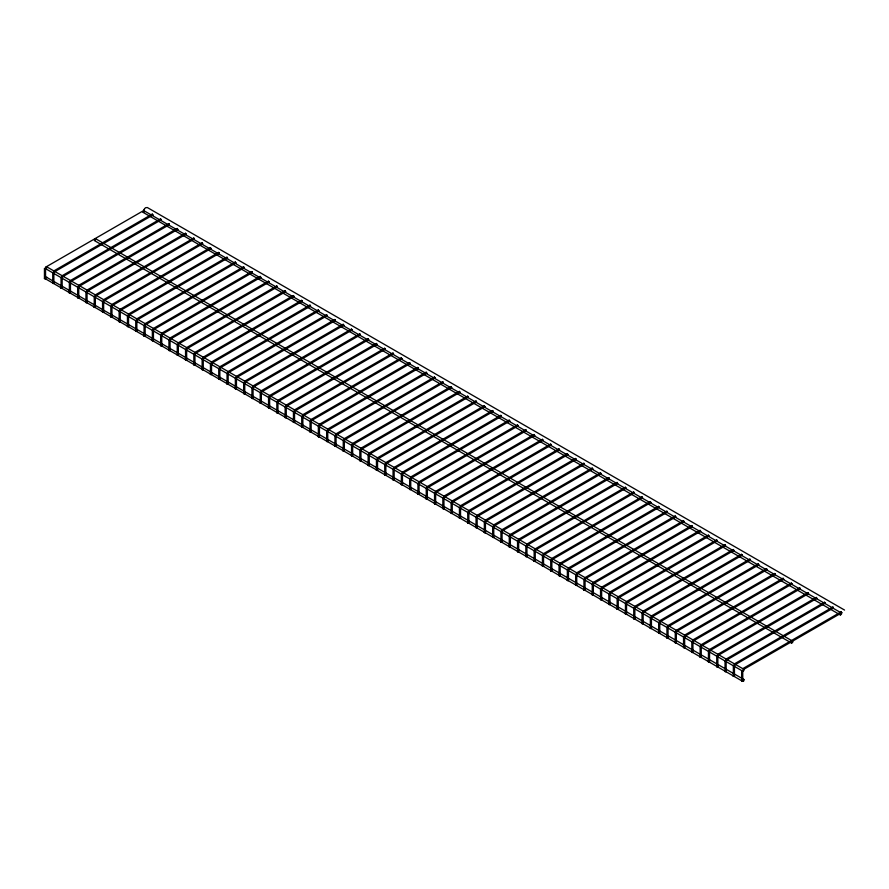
<?xml version="1.0" encoding="UTF-8"?>
<svg xmlns="http://www.w3.org/2000/svg" width="889" height="889" viewBox="0 0 889 889"><rect width="100%" height="100%" fill="white"/><g stroke="black" fill="none" stroke-linecap="round" stroke-linejoin="round"><path stroke-width="1.33" d="M95.479 239.93L94.934 238.708L94.378 240.563L791.577 643.08L792.677 642.447L792.677 641.18L791.577 641.814L791.577 643.08M152.263 214.105L152.819 215.06L152.263 214.105L54.062 270.801L52.751 273.079L52.751 283.413L53.851 283.413L53.851 273.201L54.718 271.69L152.819 215.06M160.565 218.894L161.12 219.85L160.565 218.894L62.363 275.601L61.052 277.868L61.052 288.203L62.152 288.203L62.152 277.99L63.019 276.49L161.12 219.85M168.866 223.684L169.421 224.639L168.866 223.684L70.664 280.391L69.353 282.658L69.353 292.992L70.453 292.992L70.453 282.78L71.32 281.28L169.421 224.639M177.167 228.484L177.722 229.429L177.167 228.484L78.965 285.18L77.654 287.447L77.654 297.782L78.754 297.782L78.754 287.58L79.621 286.069L177.722 229.429M185.468 233.274L186.012 234.229L185.468 233.274L87.255 289.97L85.955 292.237L85.955 302.571L87.055 302.571L87.055 292.37L87.922 290.859L186.012 234.229M193.769 238.063L194.313 239.019L193.769 238.063L95.556 294.759L94.245 297.037L94.245 307.372L95.345 307.372L95.345 297.159L96.223 295.648L194.313 239.019M202.07 242.853L202.614 243.808L202.07 242.853L103.857 299.56L102.546 301.827L102.546 312.161L103.646 312.161L103.646 301.949L104.524 300.449L202.614 243.808M210.371 247.653L210.915 248.598L210.371 247.653L112.158 304.349L110.847 306.616L110.847 316.951L111.947 316.951L111.947 306.738L112.814 305.238L210.915 248.598M218.672 252.443L219.216 253.398L218.672 252.443L120.46 309.139L119.148 311.406L119.148 321.74L120.248 321.74L120.248 311.539L121.115 310.028L219.216 253.398M226.962 257.232L227.517 258.188L226.962 257.232L128.761 313.928L127.449 316.206L127.449 326.541L128.549 326.541L128.549 316.328L129.416 314.817L227.517 258.188M235.263 262.022L235.818 262.977L235.263 262.022L137.062 318.729L135.75 320.996L135.75 331.33L136.85 331.33L136.85 321.118L137.717 319.618L235.818 262.977M243.564 266.811L244.119 267.767L243.564 266.811L145.363 323.518L144.051 325.785L144.051 336.12L145.151 336.12L145.151 325.907L146.018 324.407L244.119 267.767M251.865 271.612L252.42 272.556L251.865 271.612L153.664 328.308L152.352 330.575L152.352 340.909L153.453 340.909L153.453 330.708L154.319 329.197L252.42 272.556M260.166 276.401L260.721 277.357L260.166 276.401L161.965 333.097L160.653 335.364L160.653 345.699L161.754 345.699L161.754 335.497L162.62 333.986L260.721 277.357M268.467 281.191L269.011 282.146L268.467 281.191L170.255 337.887L168.954 340.165L168.954 350.499L170.055 350.499L170.055 340.287L170.921 338.776L269.011 282.146M276.768 285.98L277.312 286.936L276.768 285.98L178.556 342.687L177.244 344.954L177.244 355.289L178.345 355.289L178.345 345.076L179.222 343.576L277.312 286.936M285.069 290.781L285.613 291.725L285.069 290.781L186.857 347.477L185.545 349.744L185.545 360.078L186.646 360.078L186.646 349.866L187.523 348.366L285.613 291.725M293.37 295.57L293.915 296.526L293.37 295.57L195.158 352.266L193.846 354.533L193.846 364.868L194.947 364.868L194.947 354.667L195.813 353.155L293.915 296.526M301.671 300.36L302.216 301.315L301.671 300.36L203.459 357.056L202.147 359.323L202.147 369.668L203.248 369.668L203.248 359.456L204.114 357.945L302.216 301.315M309.961 305.149L310.517 306.105L309.961 305.149L211.76 361.845L210.449 364.123L210.449 374.458L211.549 374.458L211.549 364.246L212.415 362.745L310.517 306.105M318.262 309.939L318.818 310.894L318.262 309.939L220.061 366.646L218.75 368.913L218.75 379.247L219.85 379.247L219.85 369.035L220.716 367.535L318.818 310.894M326.563 314.739L327.119 315.684L326.563 314.739L228.362 371.435L227.051 373.702L227.051 384.037L228.151 384.037L228.151 373.836L229.018 372.324L327.119 315.684M334.864 319.529L335.42 320.484L334.864 319.529L236.663 376.225L235.352 378.492L235.352 388.826L236.452 388.826L236.452 378.625L237.319 377.114L335.42 320.484M343.165 324.318L343.721 325.274L343.165 324.318L244.964 381.014L243.653 383.292L243.653 393.627L244.753 393.627L244.753 383.415L245.62 381.903L343.721 325.274M351.466 329.108L352.011 330.063L351.466 329.108L253.254 385.815L251.954 388.082L251.954 398.416L253.054 398.416L253.054 388.204L253.921 386.704L352.011 330.063M359.767 333.908L360.312 334.853L359.767 333.908L261.555 390.604L260.244 392.871L260.244 403.206L261.344 403.206L261.344 392.994L262.222 391.493L360.312 334.853M368.068 338.698L368.613 339.654L368.068 338.698L269.856 395.394L268.545 397.661L268.545 407.995L269.645 407.995L269.645 397.794L270.523 396.283L368.613 339.654M376.369 343.487L376.914 344.443L376.369 343.487L278.157 400.183L276.846 402.45L276.846 412.796L277.946 412.796L277.946 402.584L278.824 401.072L376.914 344.443M384.67 348.277L385.215 349.233L384.67 348.277L286.458 404.973L285.147 407.251L285.147 417.586L286.247 417.586L286.247 407.373L287.114 405.873L385.215 349.233M392.96 353.066L393.516 354.022L392.96 353.066L294.759 409.773L293.448 412.04L293.448 422.375L294.548 422.375L294.548 412.163L295.415 410.662L393.516 354.022M401.261 357.867L401.817 358.812L401.261 357.867L303.06 414.563L301.749 416.83L301.749 427.164L302.849 427.164L302.849 416.952L303.716 415.452L401.817 358.812M409.562 362.656L410.118 363.612L409.562 362.656L311.361 419.352L310.05 421.619L310.05 431.954L311.15 431.954L311.15 421.753L312.017 420.241L410.118 363.612M417.863 367.446L418.419 368.402L417.863 367.446L319.662 424.142L318.351 426.42L318.351 436.755L319.451 436.755L319.451 426.542L320.318 425.031L418.419 368.402M426.164 372.235L426.72 373.191L426.164 372.235L327.963 428.943L326.652 431.209L326.652 441.544L327.752 441.544L327.752 431.332L328.619 429.832L426.72 373.191M434.465 377.036L435.01 377.981L434.465 377.036L336.253 433.732L334.953 435.999L334.953 446.334L336.053 446.334L336.053 436.121L336.92 434.621L435.01 377.981M442.766 381.826L443.311 382.77L442.766 381.826L344.554 438.521L343.243 440.788L343.243 451.123L344.343 451.123L344.343 440.922L345.221 439.41L443.311 382.77M451.067 386.615L451.612 387.571L451.067 386.615L352.855 443.311L351.544 445.578L351.544 455.924L352.644 455.924L352.644 445.711L353.522 444.2L451.612 387.571M459.369 391.404L459.913 392.36L459.369 391.404L361.156 448.1L359.845 450.379L359.845 460.713L360.945 460.713L360.945 450.501L361.823 449.001L459.913 392.36M467.67 396.194L468.214 397.15L467.67 396.194L369.457 452.901L368.146 455.168L368.146 465.503L369.246 465.503L369.246 455.29L370.113 453.79L468.214 397.15M475.959 400.995L476.515 401.939L475.959 400.995L377.758 457.691L376.447 459.957L376.447 470.292L377.547 470.292L377.547 460.08L378.414 458.58L476.515 401.939M484.261 405.784L484.816 406.74L484.261 405.784L386.059 462.48L384.748 464.747L384.748 475.082L385.848 475.082L385.848 464.88L386.715 463.369L484.816 406.74M492.562 410.574L493.117 411.529L492.562 410.574L394.36 467.27L393.049 469.548L393.049 479.882L394.149 479.882L394.149 469.67L395.016 468.159L493.117 411.529M500.863 415.363L501.418 416.319L500.863 415.363L402.661 472.07L401.35 474.337L401.35 484.672L402.45 484.672L402.45 474.459L403.317 472.959L501.418 416.319M509.164 420.153L509.719 421.108L509.164 420.153L410.962 476.86L409.651 479.127L409.651 489.461L410.751 489.461L410.751 479.249L411.618 477.749L509.719 421.108M517.465 424.953L518.009 425.898L517.465 424.953L419.252 481.649L417.952 483.916L417.952 494.251L419.052 494.251L419.052 484.049L419.919 482.538L518.009 425.898M525.766 429.743L526.31 430.698L525.766 429.743L427.553 486.439L426.242 488.706L426.242 499.051L427.353 499.051L427.353 488.839L428.22 487.328L526.31 430.698M534.067 434.532L534.611 435.488L534.067 434.532L435.854 491.228L434.543 493.506L434.543 503.841L435.643 503.841L435.643 493.628L436.521 492.128L534.611 435.488M542.368 439.322L542.912 440.277L542.368 439.322L444.156 496.029L442.844 498.296L442.844 508.63L443.944 508.63L443.944 498.418L444.822 496.918L542.912 440.277M550.669 444.122L551.213 445.067L550.669 444.122L452.457 500.818L451.145 503.085L451.145 513.42L452.245 513.42L452.245 503.207L453.112 501.707L551.213 445.067M558.959 448.912L559.514 449.867L558.959 448.912L460.758 505.608L459.446 507.875L459.446 518.209L460.546 518.209L460.546 508.008L461.413 506.497L559.514 449.867M567.26 453.701L567.815 454.657L567.26 453.701L469.059 510.397L467.747 512.675L467.747 523.01L468.847 523.01L468.847 512.797L469.714 511.286L567.815 454.657M575.561 458.491L576.116 459.446L575.561 458.491L477.36 515.198L476.048 517.465L476.048 527.799L477.149 527.799L477.149 517.587L478.015 516.087L576.116 459.446M583.862 463.28L584.417 464.236L583.862 463.28L485.661 519.987L484.349 522.254L484.349 532.589L485.45 532.589L485.45 522.376L486.316 520.876L584.417 464.236M592.163 468.081L592.719 469.025L592.163 468.081L493.962 524.777L492.65 527.044L492.65 537.378L493.751 537.378L493.751 527.177L494.617 525.666L592.719 469.025M600.464 472.87L601.02 473.826L600.464 472.87L502.263 529.566L500.952 531.833L500.952 542.168L502.052 542.168L502.052 531.966L502.918 530.455L601.02 473.826M608.765 477.66L609.309 478.615L608.765 477.66L510.553 534.356L509.253 536.634L509.253 546.968L510.353 546.968L510.353 536.756L511.219 535.245L609.309 478.615M617.066 482.449L617.611 483.405L617.066 482.449L518.854 539.156L517.542 541.423L517.542 551.758L518.643 551.758L518.643 541.545L519.52 540.045L617.611 483.405M625.367 487.25L625.912 488.194L625.367 487.25L527.155 543.946L525.844 546.213L525.844 556.547L526.944 556.547L526.944 546.335L527.822 544.835L625.912 488.194M633.668 492.039L634.213 492.995L633.668 492.039L535.456 548.735L534.145 551.002L534.145 561.337L535.245 561.337L535.245 551.136L536.111 549.624L634.213 492.995M641.969 496.829L642.514 497.784L641.969 496.829L543.757 553.525L542.446 555.792L542.446 566.137L543.546 566.137L543.546 555.925L544.412 554.414L642.514 497.784M650.259 501.618L650.815 502.574L650.259 501.618L552.058 558.325L550.747 560.592L550.747 570.927L551.847 570.927L551.847 560.715L552.714 559.214L650.815 502.574M658.56 506.408L659.116 507.363L658.56 506.408L560.359 563.115L559.048 565.382L559.048 575.716L560.148 575.716L560.148 565.504L561.015 564.004L659.116 507.363M666.861 511.208L667.417 512.153L666.861 511.208L568.66 567.904L567.349 570.171L567.349 580.506L568.449 580.506L568.449 570.305L569.316 568.793L667.417 512.153M675.162 515.998L675.718 516.954L675.162 515.998L576.961 572.694L575.65 574.961L575.65 585.295L576.75 585.295L576.75 575.094L577.617 573.583L675.718 516.954M683.463 520.787L684.019 521.743L683.463 520.787L585.262 577.483L583.951 579.761L583.951 590.096L585.051 590.096L585.051 579.884L585.918 578.372L684.019 521.743M691.764 525.577L692.309 526.532L691.764 525.577L593.552 582.284L592.252 584.551L592.252 594.885L593.352 594.885L593.352 584.673L594.219 583.173L692.309 526.532M700.065 530.377L700.61 531.322L700.065 530.377L601.853 587.073L600.542 589.34L600.542 599.675L601.642 599.675L601.642 589.463L602.52 587.962L700.61 531.322M708.366 535.167L708.911 536.123L708.366 535.167L610.154 591.863L608.843 594.13L608.843 604.464L609.943 604.464L609.943 594.263L610.821 592.752L708.911 536.123M716.667 539.956L717.212 540.912L716.667 539.956L618.455 596.652L617.144 598.919L617.144 609.265L618.244 609.265L618.244 599.053L619.111 597.541L717.212 540.912M724.968 544.746L725.513 545.702L724.968 544.746L626.756 601.442L625.445 603.72L625.445 614.055L626.545 614.055L626.545 603.842L627.412 602.342L725.513 545.702M733.258 549.535L733.814 550.491L733.258 549.535L635.057 606.242L633.746 608.509L633.746 618.844L634.846 618.844L634.846 608.632L635.713 607.131L733.814 550.491M741.559 554.336L742.115 555.281L741.559 554.336L643.358 611.032L642.047 613.299L642.047 623.634L643.147 623.634L643.147 613.432L644.014 611.921L742.115 555.281M749.86 559.125L750.416 560.081L749.86 559.125L651.659 615.821L650.348 618.088L650.348 628.423L651.448 628.423L651.448 618.222L652.315 616.71L750.416 560.081M758.161 563.915L758.717 564.871L758.161 563.915L659.96 620.611L658.649 622.889L658.649 633.224L659.749 633.224L659.749 623.011L660.616 621.5L758.717 564.871M766.462 568.704L767.018 569.66L766.462 568.704L668.261 625.411L666.95 627.678L666.95 638.013L668.05 638.013L668.05 627.801L668.917 626.301L767.018 569.66M774.764 573.505L775.308 574.45L774.764 573.505L676.551 630.201L675.251 632.468L675.251 642.803L676.351 642.803L676.351 632.59L677.218 631.09L775.308 574.45M783.065 578.294L783.609 579.239L783.065 578.294L684.852 634.99L683.541 637.257L683.541 647.592L684.641 647.592L684.641 637.391L685.519 635.879L783.609 579.239M791.366 583.084L791.91 584.04L791.366 583.084L693.153 639.78L691.842 642.047L691.842 652.393L692.942 652.393L692.942 642.18L693.82 640.669L791.91 584.04M799.667 587.873L800.211 588.829L799.667 587.873L701.454 644.569L700.143 646.848L700.143 657.182L701.243 657.182L701.243 646.97L702.121 645.47L800.211 588.829M807.968 592.663L808.512 593.619L807.968 592.663L709.755 649.37L708.444 651.637L708.444 661.972L709.544 661.972L709.544 651.759L710.411 650.259L808.512 593.619M816.258 597.464L816.813 598.408L816.258 597.464L718.056 654.16L716.745 656.426L716.745 666.761L717.845 666.761L717.845 656.549L718.712 655.049L816.813 598.408M824.559 602.253L825.114 603.209L824.559 602.253L726.357 658.949L725.046 661.216L725.046 671.551L726.146 671.551L726.146 661.349L727.013 659.838L825.114 603.209M832.86 607.043L833.415 607.998L832.86 607.043L734.658 663.739L733.347 666.017L733.347 676.351L734.447 676.351L734.447 666.139L735.314 664.628L833.415 607.998M841.161 611.832L841.716 612.788L841.161 611.832L742.96 668.539M44.45 278.613L45.55 278.613L44.45 278.613L44.45 268.278M61.052 288.203L62.152 288.203M69.353 292.992L70.453 292.992M77.654 297.782L78.754 297.782M85.955 302.571L87.055 302.571M94.245 307.372L95.345 307.372M102.546 312.161L103.646 312.161M110.847 316.951L111.947 316.951M119.148 321.74L120.248 321.74M127.449 326.541L128.549 326.541M135.75 331.33L136.85 331.33M144.051 336.12L145.151 336.12M160.653 345.699L161.754 345.699M168.954 350.499L170.055 350.499M185.545 360.078L186.646 360.078M193.846 364.868L194.947 364.868M202.147 369.668L203.248 369.668M210.449 374.458L211.549 374.458M218.75 379.247L219.85 379.247M227.051 384.037L228.151 384.037M235.352 388.826L236.452 388.826M243.653 393.627L244.753 393.627M251.954 398.416L253.054 398.416M260.244 403.206L261.344 403.206M268.545 407.995L269.645 407.995M276.846 412.796L277.946 412.796M285.147 417.586L286.247 417.586M293.448 422.375L294.548 422.375M310.05 431.954L311.15 431.954M318.351 436.755L319.451 436.755M334.953 446.334L336.053 446.334M343.243 451.123L344.343 451.123M351.544 455.924L352.644 455.924M359.845 460.713L360.945 460.713M368.146 465.503L369.246 465.503M376.447 470.292L377.547 470.292M384.748 475.082L385.848 475.082M393.049 479.882L394.149 479.882M401.35 484.672L402.45 484.672M409.651 489.461L410.751 489.461M417.952 494.251L419.052 494.251M426.242 499.051L427.353 499.051M434.543 503.841L435.643 503.841M442.844 508.63L443.944 508.63M459.446 518.209L460.546 518.209M467.747 523.01L468.847 523.01M484.349 532.589L485.45 532.589M492.65 537.378L493.751 537.378M500.952 542.168L502.052 542.168M509.253 546.968L510.353 546.968M517.542 551.758L518.643 551.758M525.844 556.547L526.944 556.547M534.145 561.337L535.245 561.337M542.446 566.137L543.546 566.137M550.747 570.927L551.847 570.927M559.048 575.716L560.148 575.716M567.349 580.506L568.449 580.506M575.65 585.295L576.75 585.295M583.951 590.096L585.051 590.096M592.252 594.885L593.352 594.885M600.542 599.675L601.642 599.675M608.843 604.464L609.943 604.464M617.144 609.265L618.244 609.265M625.445 614.055L626.545 614.055M633.746 618.844L634.846 618.844M642.047 623.634L643.147 623.634M650.348 628.423L651.448 628.423M658.649 633.224L659.749 633.224M666.95 638.013L668.05 638.013M675.251 642.803L676.351 642.803M683.541 647.592L684.641 647.592M691.842 652.393L692.942 652.393M700.143 657.182L701.243 657.182M708.444 661.972L709.544 661.972M716.745 666.761L717.845 666.761M725.046 671.551L726.146 671.551M733.347 676.351L734.447 676.351M741.648 681.141L742.748 681.141L741.648 681.141L741.648 670.806M144.24 211.771L143.14 212.404L143.696 210.56L841.439 613.021L841.439 614.299L840.338 614.932L143.14 212.404M144.24 209.337C144.129 211.726 143.74 206.87 147.352 207.548L844.55 610.065M45.617 267.178L144.24 210.237M743.615 669.428L841.716 612.788M742.715 668.639L46.717 266.811L45.617 267.445L45.617 268.711L742.815 671.239L743.915 670.595L743.915 669.328L742.815 669.962L742.815 671.239M45.617 268.711L46.717 268.078L46.717 266.811M46.717 276.99L45.617 277.624L45.617 278.902L742.815 681.419L743.915 680.785L743.915 679.507L46.95 277.49M841.439 613.021L840.338 613.654L840.338 614.932M743.915 679.507L742.815 680.152L742.815 681.419M95.479 238.652L791.477 640.48M742.748 670.928L742.748 681.141M45.55 268.411L45.55 278.613"/></g></svg>
